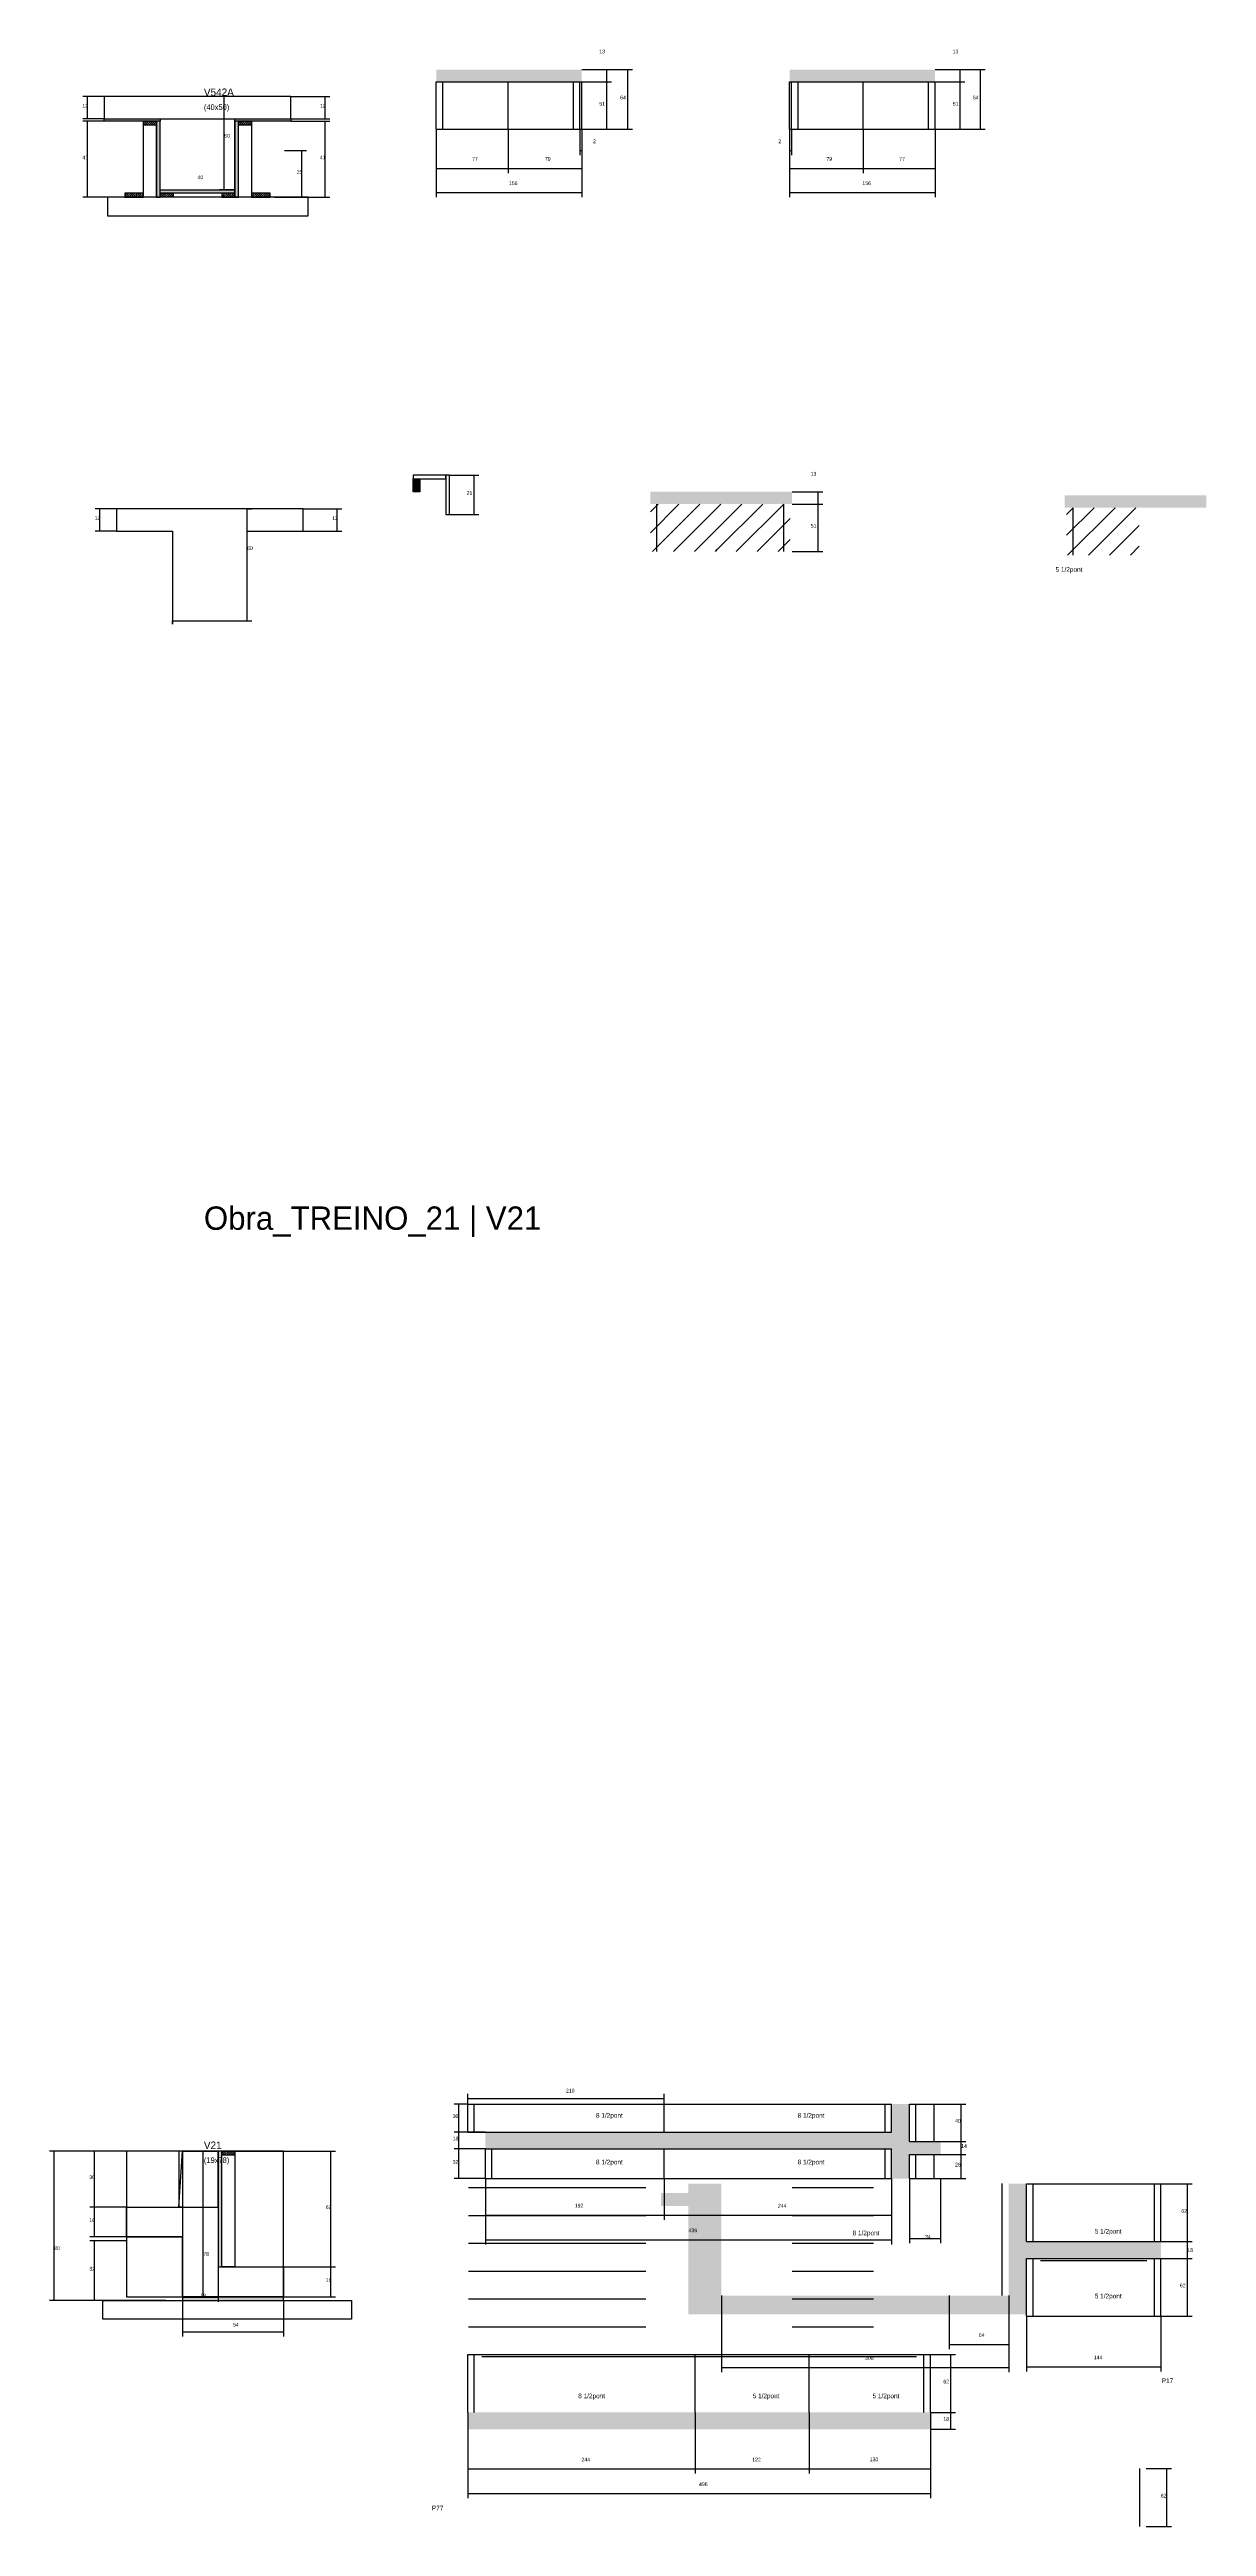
# Model space of a CAD drawing. Header units: metres. Extents: x -2848 to 22762, y -49062 to 1016.
# Drawn here: x 12635 to 13875, y -26800 to -24145 of the extents above; entities that cross this region are included whole.
import ezdxf

# ---------------------------------------------------------------- set-up
doc = ezdxf.new("R2010")
doc.units = ezdxf.units.M
for name, color, linetype in [('CONCRETO', 251, 'Continuous'), ('COTA', 4, 'Continuous'), ('Cota Seção (2x)', 4, 'Continuous'), ('Hachura', 253, 'Continuous'), ('LABEL_ID', 3, 'Continuous'), ('Madeira', 126, 'Continuous'), ('NOMENCLATURA', 7, 'Continuous'), ('Painéis', 200, 'Continuous'), ('SARR_2.2x7', 40, 'Continuous'), ('Texto Seção', 7, 'Continuous')]:
    doc.layers.add(name, color=color, linetype=linetype)

msp = doc.modelspace()

# ---------------------------------------------------------------- hatches: boundary and pattern name
at = {"layer": 'COTA'}
h = msp.add_hatch(dxfattribs=at)
h.set_pattern_fill('AR-CONC', scale=0.03)
h.paths.add_polyline_path([(13049, -24166.7), (13049, -24179.9), (13049, -24179.9), (13205.1, -24179.9), (13205.1, -24179.9), (13205.1, -24166.7), (13205.1, -24166.7), (13049, -24166.7)])
h = msp.add_hatch(dxfattribs=at)
h.set_pattern_fill('AR-CONC', scale=0.03)
h.paths.add_polyline_path([(13427.9, -24166.7), (13427.9, -24179.9), (13427.9, -24179.9), (13583.9, -24179.9), (13583.9, -24179.9), (13583.9, -24166.7), (13583.9, -24166.7), (13427.9, -24166.7)])
h = msp.add_hatch(dxfattribs=at)
h.set_pattern_fill('AR-CONC', scale=0.03)
h.paths.add_polyline_path([(13430.6, -24632.3), (13430.6, -24619.1), (13278.6, -24619.1), (13278.6, -24632.3), (13350.6, -24632.3)])
h = msp.add_hatch(dxfattribs=at)
h.set_pattern_fill('AR-CONC', scale=0.03)
h.paths.add_polyline_path([(13874.8, -24636.3), (13874.8, -24623.1), (13722.8, -24623.1), (13722.8, -24636.3), (13802.8, -24636.3)])
h = msp.add_hatch(dxfattribs=at)
h.set_pattern_fill('AR-CONC', scale=0.03)
h.paths.add_polyline_path([(13537.3, -26394.8), (13537.3, -26426.8), (13556.3, -26426.8), (13556.3, -26400.8), (13589.8, -26400.8), (13589.8, -26386.8), (13556.3, -26386.8), (13556.3, -26346.8), (13537.3, -26346.8), (13537.3, -26376.8), (13101.8, -26376.8), (13101.8, -26394.8)])
h = msp.add_hatch(dxfattribs=at)
h.set_pattern_fill('AR-CONC', scale=0.03)
h.paths.add_polyline_path([(13354.8, -26432.1), (13319.2, -26432.1), (13319.2, -26442.1), (13290.2, -26442.1), (13290.2, -26456.1), (13319.2, -26456.1), (13319.2, -26572.1), (13682, -26572.1), (13682, -26512.3), (13826, -26512.3), (13826, -26494.3), (13682, -26494.3), (13682, -26432.3), (13662.8, -26432.1), (13662.8, -26552.1), (13354.8, -26552.1)])
h = msp.add_hatch(dxfattribs=at)
h.set_pattern_fill('AR-CONC', scale=0.03)
h.paths.add_polyline_path([(13578.8, -26695.3), (13578.8, -26677.3), (13082.8, -26677.3), (13082.8, -26695.3)])
at = {"layer": 'Hachura'}
h = msp.add_hatch(color=8, dxfattribs=at)
h.dxf.hatch_style = 1
h.paths.add_polyline_path([(12693.2, -24222), (12693.2, -24219.6), (12693.2, -24219.6), (12753.2, -24219.6), (12753.2, -24219.6), (12753.2, -24222), (12753.2, -24222), (12693.2, -24222)])
h = msp.add_hatch(dxfattribs=at)
h.set_pattern_fill('ANSI31', scale=0.5)
h.paths.add_polyline_path([(12735.2, -24226.4), (12735.2, -24222), (12735.2, -24222), (12749.2, -24222), (12749.2, -24222), (12749.2, -24226.4), (12749.2, -24226.4), (12735.2, -24226.4)])
h = msp.add_hatch(color=8, dxfattribs=at)
h.dxf.hatch_style = 1
h.paths.add_polyline_path([(12753.2, -24222), (12749.2, -24222), (12749.2, -24222), (12749.2, -24303.6), (12749.2, -24303.6), (12753.2, -24303.6), (12753.2, -24303.6), (12753.2, -24222)])
h = msp.add_hatch(color=8, dxfattribs=at)
h.dxf.hatch_style = 1
h.paths.add_polyline_path([(12833.2, -24222), (12833.2, -24219.6), (12833.2, -24219.6), (12893.2, -24219.6), (12893.2, -24219.6), (12893.2, -24222), (12893.2, -24222), (12833.2, -24222)])
h = msp.add_hatch(color=8, dxfattribs=at)
h.dxf.hatch_style = 1
h.paths.add_polyline_path([(12837.2, -24222), (12833.2, -24222), (12833.2, -24222), (12833.2, -24303.6), (12833.2, -24303.6), (12837.2, -24303.6), (12837.2, -24303.6), (12837.2, -24222)])
h = msp.add_hatch(dxfattribs=at)
h.set_pattern_fill('ANSI31', scale=0.5)
h.paths.add_polyline_path([(12837.2, -24226.4), (12837.2, -24222), (12837.2, -24222), (12851.2, -24222), (12851.2, -24222), (12851.2, -24226.4), (12851.2, -24226.4), (12837.2, -24226.4)])
h = msp.add_hatch(dxfattribs=at)
h.set_pattern_fill('ANSI31', scale=0.5)
h.paths.add_polyline_path([(12735.2, -24303.6), (12735.2, -24299.2), (12735.2, -24299.2), (12715.2, -24299.2), (12715.2, -24299.2), (12715.2, -24303.6), (12715.2, -24303.6), (12735.2, -24303.6)])
h = msp.add_hatch(color=8, dxfattribs=at)
h.dxf.hatch_style = 1
h.paths.add_polyline_path([(12753.2, -24299.2), (12753.2, -24295.6), (12753.2, -24295.6), (12833.2, -24295.6), (12833.2, -24295.6), (12833.2, -24299.2), (12833.2, -24299.2), (12753.2, -24299.2)])
h = msp.add_hatch(dxfattribs=at)
h.set_pattern_fill('ANSI31', scale=0.5)
h.paths.add_polyline_path([(12753.2, -24303.6), (12753.2, -24299.2), (12753.2, -24299.2), (12767.2, -24299.2), (12767.2, -24299.2), (12767.2, -24303.6), (12767.2, -24303.6), (12753.2, -24303.6)])
h = msp.add_hatch(dxfattribs=at)
h.set_pattern_fill('ANSI31', scale=0.5)
h.paths.add_polyline_path([(12833.2, -24303.6), (12833.2, -24299.2), (12833.2, -24299.2), (12819.2, -24299.2), (12819.2, -24299.2), (12819.2, -24303.6), (12819.2, -24303.6), (12833.2, -24303.6)])
h = msp.add_hatch(dxfattribs=at)
h.set_pattern_fill('ANSI31', scale=0.5)
h.paths.add_polyline_path([(12871.2, -24303.6), (12871.2, -24299.2), (12871.2, -24299.2), (12851.2, -24299.2), (12851.2, -24299.2), (12851.2, -24303.6), (12851.2, -24303.6), (12871.2, -24303.6)])
h = msp.add_hatch(dxfattribs=at)
h.set_pattern_fill('ANSI31', scale=5)
h.paths.add_polyline_path([(13350.6, -24683.1), (13350.6, -24632.3), (13278.6, -24632.3), (13278.6, -24683.1)])
h = msp.add_hatch(dxfattribs=at)
h.set_pattern_fill('ANSI31', scale=5)
h.paths.add_polyline_path([(13428.6, -24683.1), (13428.6, -24632.3), (13350.6, -24632.3), (13350.6, -24683.1)])
h = msp.add_hatch(dxfattribs=at)
h.set_pattern_fill('ANSI31', scale=5)
h.paths.add_polyline_path([(13802.8, -24687.1), (13802.8, -24636.3), (13724.8, -24636.3), (13724.8, -24687.1)])
h = msp.add_hatch(color=8, dxfattribs=at)
h.dxf.hatch_style = 1
h.paths.add_polyline_path([(12815.2, -26521.3), (12819.2, -26521.3), (12819.2, -26397.3), (12815.2, -26397.3)])
h = msp.add_hatch(dxfattribs=at)
h.set_pattern_fill('ANSI31', scale=0.5)
h.paths.add_polyline_path([(12833.2, -26397.3), (12833.2, -26401.7), (12833.2, -26401.7), (12819.2, -26401.7), (12819.2, -26401.7), (12819.2, -26397.3), (12819.2, -26397.3), (12833.2, -26397.3)])
h = msp.add_hatch(color=8, dxfattribs=at)
h.dxf.hatch_style = 1
h.paths.add_polyline_path([(12885.2, -26557.3), (12885.2, -26553.3), (12885.2, -26553.3), (12777.2, -26553.3), (12777.2, -26553.3), (12777.2, -26557.3), (12777.2, -26557.3), (12885.2, -26557.3)])
at = {"layer": 'Madeira'}
h = msp.add_hatch(dxfattribs=at)
h.set_pattern_fill('ANSI31', scale=0.2)
h.paths.add_polyline_path([(13024.4, -24619.1), (13031.4, -24619.1), (13031.4, -24605.1), (13024.4, -24605.1)])

# ---------------------------------------------------------------- linework, layer by layer
at = {"layer": 'CONCRETO'}
for points in [[(12833.2, -24219.6), (12893.2, -24219.6), (12893.2, -24195.6), (12833.2, -24195.6), (12833.2, -24195.6), (12693.2, -24195.6), (12693.2, -24219.6)], [(12815.2, -26397.3), (12815.2, -26521.3), (12885.2, -26521.3), (12885.2, -26553.3), (12885.2, -26553.3), (12885.2, -26553.3), (12777.2, -26553.3), (12777.2, -26489.3), (12717.2, -26489.3), (12717.2, -26457.3), (12777.2, -26457.3)], [(12777.2, -26457.3), (12773.2, -26457.3), (12777.2, -26397.3), (12815.2, -26397.3)]]:
    msp.add_lwpolyline(points, dxfattribs=at)
for points in [[(12693.2, -24219.6), (12893.2, -24219.6), (12893.2, -24195.6), (12693.2, -24195.6)], [(12766.3, -24661.5), (12766.3, -24761.1), (12766.3, -24761.1), (12766.3, -24757.5), (12846.3, -24757.5), (12846.3, -24661.5), (12906.3, -24661.5), (12906.3, -24637.5), (12846.3, -24637.5), (12846.3, -24637.5), (12766.3, -24637.5), (12706.3, -24637.5), (12706.3, -24661.5)], [(12717.2, -26553.3), (12885.2, -26553.3), (12885.2, -26397.3), (12717.2, -26397.3)], [(12773.2, -26457.3), (12815.2, -26457.3), (12815.2, -26397.3), (12773.2, -26397.3)]]:
    msp.add_lwpolyline(points, close=True, dxfattribs=at)
at = {"layer": 'COTA'}
for p, q in [((13203.1, -24179.9), (13237.1, -24179.9)), ((13205.1, -24166.7), (13237.1, -24166.7)), ((13205.1, -24166.7), (13259.3, -24166.7)), ((13205.1, -24179.9), (13237.1, -24179.9)), ((13232.1, -24179.9), (13232.1, -24166.7)), ((13232.1, -24230.7), (13232.1, -24179.9)), ((13254.3, -24230.7), (13254.3, -24166.7)), ((13583.9, -24166.7), (13615.9, -24166.7)), ((13583.9, -24166.7), (13637.5, -24166.7)), ((13583.9, -24179.9), (13615.9, -24179.9)), ((13583.9, -24179.9), (13615.9, -24179.9)), ((13610.9, -24179.9), (13610.9, -24166.7)), ((13610.9, -24230.7), (13610.9, -24179.9)), ((13632.5, -24230.7), (13632.5, -24166.7)), ((12693.2, -24195.6), (12670.2, -24195.6)), ((12675.2, -24219.6), (12675.2, -24195.6)), ((12893.2, -24195.6), (12934.9, -24195.6)), ((12929.9, -24219.6), (12929.9, -24195.6)), ((12693.2, -24219.6), (12670.2, -24219.6)), ((12735.2, -24222), (12670.2, -24222)), ((12675.2, -24303.6), (12675.2, -24222)), ((12893.2, -24219.6), (12934.9, -24219.6)), ((12893.2, -24222), (12934.9, -24222)), ((12929.9, -24303.6), (12929.9, -24222)), ((13049, -24230.7), (13049, -24303.6)), ((13049, -24230.7), (13049, -24277.7)), ((13126.1, -24230.7), (13126.1, -24277.7)), ((13126.1, -24230.7), (13126.1, -24277.7)), ((13203.1, -24230.7), (13237.1, -24230.7)), ((13203.1, -24230.7), (13203.1, -24258.6)), ((13205.1, -24230.7), (13205.1, -24303.6)), ((13205.1, -24230.7), (13205.1, -24277.7)), ((13205.1, -24230.7), (13205.1, -24258.6)), ((13205.1, -24230.7), (13259.3, -24230.7)), ((13427.9, -24230.7), (13427.9, -24303.6)), ((13427.9, -24230.7), (13427.9, -24277.7)), ((13427.9, -24230.7), (13427.9, -24258.6)), ((13429.9, -24230.7), (13429.9, -24258.6)), ((13506.9, -24230.7), (13506.9, -24277.7)), ((13506.9, -24230.7), (13506.9, -24277.7)), ((13583.9, -24230.7), (13583.9, -24303.6)), ((13583.9, -24230.7), (13615.9, -24230.7)), ((13583.9, -24230.7), (13583.9, -24277.7)), ((13583.9, -24230.7), (13637.5, -24230.7)), ((12886.5, -24253.6), (12910, -24253.6)), ((12905, -24303.6), (12905, -24253.6)), ((13203.1, -24253.6), (13205.1, -24253.6)), ((13427.9, -24253.6), (13429.9, -24253.6)), ((13049, -24272.7), (13126.1, -24272.7)), ((13126.1, -24272.7), (13205.1, -24272.7)), ((13427.9, -24272.7), (13506.9, -24272.7)), ((13506.9, -24272.7), (13583.9, -24272.7)), ((12735.2, -24303.6), (12670.2, -24303.6)), ((12875.6, -24303.6), (12934.9, -24303.6)), ((12886.5, -24303.6), (12910, -24303.6)), ((13049, -24298.6), (13205.1, -24298.6)), ((13427.9, -24298.6), (13583.9, -24298.6)), ((13430.6, -24619.1), (13463.6, -24619.1)), ((13458.6, -24632.3), (13458.6, -24619.1)), ((12706.3, -24637.5), (12683.3, -24637.5)), ((12688.3, -24661.5), (12688.3, -24637.5)), ((12906.3, -24637.5), (12948, -24637.5)), ((12943, -24661.5), (12943, -24637.5)), ((13430.6, -24632.3), (13463.6, -24632.3)), ((13430.6, -24632.3), (13463.6, -24632.3)), ((13458.6, -24683.1), (13458.6, -24632.3)), ((12706.3, -24661.5), (12683.3, -24661.5)), ((12906.3, -24661.5), (12948, -24661.5)), ((13430.6, -24683.1), (13463.6, -24683.1)), ((13082.8, -26346.8), (13068.2, -26346.8)), ((13073.2, -26376.8), (13073.2, -26346.8)), ((13082.8, -26346.8), (13082.8, -26336)), ((13082.8, -26341), (13293.3, -26341)), ((13293.3, -26346.8), (13293.3, -26336)), ((13589.8, -26346.8), (13616.8, -26346.8)), ((13611.8, -26386.8), (13611.8, -26346.8)), ((13082.8, -26376.8), (13068.2, -26376.8)), ((13101.8, -26376.8), (13068.2, -26376.8)), ((13073.2, -26394.8), (13073.2, -26376.8)), ((12768.8, -26397.3), (12634.5, -26397.3)), ((12639.5, -26557.3), (12639.5, -26397.3)), ((12768.8, -26397.3), (12677.7, -26397.3)), ((12682.7, -26457.3), (12682.7, -26397.3)), ((12833.2, -26397.3), (12941.1, -26397.3)), ((12936.1, -26521.3), (12936.1, -26397.3)), ((13101.8, -26394.8), (13068.2, -26394.8)), ((13101.8, -26394.8), (13068.2, -26394.8)), ((13073.2, -26426.8), (13073.2, -26394.8)), ((13589.8, -26386.8), (13616.8, -26386.8)), ((13589.8, -26386.8), (13616.8, -26386.8)), ((13589.8, -26400.8), (13616.8, -26400.8)), ((13589.8, -26400.8), (13616.8, -26400.8)), ((13611.8, -26400.8), (13611.8, -26386.8)), ((13611.8, -26426.8), (13611.8, -26400.8)), ((13101.8, -26426.8), (13068.2, -26426.8)), ((13101.8, -26426.8), (13101.8, -26470.9)), ((13101.8, -26426.8), (13101.8, -26497.4)), ((13293.3, -26426.8), (13293.3, -26470.9)), ((13293.3, -26426.8), (13293.3, -26470.9)), ((13537.3, -26426.8), (13537.3, -26470.9)), ((13537.3, -26426.8), (13537.3, -26497.4)), ((13556.3, -26426.8), (13556.3, -26496.1)), ((13589.8, -26426.8), (13616.8, -26426.8)), ((13589.8, -26426.8), (13589.8, -26496.1)), ((13826, -26432.3), (13859.3, -26432.3)), ((13854.3, -26494.3), (13854.3, -26432.3)), ((12717.2, -26457.3), (12677.7, -26457.3)), ((12717.2, -26457.3), (12677.7, -26457.3)), ((12682.7, -26489.3), (12682.7, -26457.3)), ((12717.2, -26489.3), (12677.7, -26489.3)), ((13101.8, -26465.9), (13293.3, -26465.9)), ((13293.3, -26465.9), (13537.3, -26465.9)), ((12717.2, -26493.3), (12677.7, -26493.3)), ((12682.7, -26557.3), (12682.7, -26493.3)), ((13101.8, -26492.4), (13537.3, -26492.4)), ((13556.3, -26491.1), (13589.8, -26491.1)), ((13826, -26494.3), (13859.3, -26494.3)), ((13826, -26494.3), (13859.3, -26494.3)), ((13826, -26512.3), (13859.3, -26512.3)), ((13826, -26512.3), (13859.3, -26512.3)), ((13854.3, -26512.3), (13854.3, -26494.3)), ((13854.3, -26574.3), (13854.3, -26512.3)), ((12885.2, -26521.3), (12941.1, -26521.3)), ((12885.2, -26521.3), (12941.1, -26521.3)), ((12936.1, -26553.3), (12936.1, -26521.3)), ((12759.2, -26557.3), (12634.5, -26557.3)), ((12759.2, -26557.3), (12677.7, -26557.3)), ((12777.2, -26557.3), (12777.2, -26595.8)), ((12885.2, -26553.3), (12941.1, -26553.3)), ((12885.2, -26557.3), (12885.2, -26595.8)), ((13354.8, -26552.1), (13354.8, -26634.1)), ((13598.8, -26552.1), (13598.8, -26609.5)), ((13662.8, -26552.1), (13662.8, -26609.5)), ((13662.8, -26552.1), (13662.8, -26634.1)), ((12777.2, -26590.8), (12885.2, -26590.8)), ((13682, -26574.3), (13682, -26633.4)), ((13826, -26574.3), (13826, -26633.4)), ((13826, -26574.3), (13859.3, -26574.3)), ((13578.8, -26615.3), (13605.8, -26615.3)), ((13598.8, -26604.5), (13662.8, -26604.5)), ((13600.8, -26677.3), (13600.8, -26615.3)), ((13354.8, -26629.1), (13662.8, -26629.1)), ((13682, -26628.4), (13826, -26628.4)), ((13082.8, -26677.3), (13082.8, -26742.8)), ((13082.8, -26677.3), (13082.8, -26769.3)), ((13326.8, -26677.3), (13326.8, -26742.8)), ((13326.8, -26677.3), (13326.8, -26742.8)), ((13448.8, -26677.3), (13448.8, -26742.8)), ((13448.8, -26677.3), (13448.8, -26742.8)), ((13578.8, -26677.3), (13605.8, -26677.3)), ((13578.8, -26677.3), (13578.8, -26769.3)), ((13578.8, -26677.3), (13605.8, -26677.3)), ((13578.8, -26693.6), (13578.8, -26742.8)), ((13578.8, -26695.3), (13605.8, -26695.3)), ((13600.8, -26695.3), (13600.8, -26677.3)), ((13082.8, -26737.8), (13326.8, -26737.8)), ((13326.8, -26737.8), (13448.8, -26737.8)), ((13448.8, -26737.8), (13578.8, -26737.8)), ((13810.2, -26737.5), (13837.2, -26737.5)), ((13832.2, -26799.5), (13832.2, -26737.5)), ((13082.8, -26764.3), (13578.8, -26764.3)), ((13810.2, -26799.5), (13837.2, -26799.5))]:
    msp.add_line(p, q, dxfattribs=at)
at = {"layer": 'Cota Seção (2x)'}
for p, q in [((12833.2, -24195.6), (12816.7, -24195.6)), ((12821.7, -24295.6), (12821.7, -24195.6)), ((12753.2, -24303.6), (12753.2, -24290.6)), ((12753.2, -24295.6), (12833.2, -24295.6)), ((12833.2, -24295.6), (12816.7, -24295.6)), ((12833.2, -24303.6), (12833.2, -24290.6)), ((13063.3, -24601.5), (13094.8, -24601.5)), ((13089.8, -24643.5), (13089.8, -24601.5)), ((12846.3, -24757.5), (12846.3, -24637.5)), ((12846.3, -24637.5), (12851.3, -24637.5)), ((13063.3, -24643.5), (13094.8, -24643.5)), ((12846.3, -24757.5), (12851.3, -24757.5)), ((12777.2, -26397.3), (12804.3, -26397.3)), ((12777.2, -26397.3), (12777.2, -26558.9)), ((12799.3, -26553.3), (12799.3, -26397.3)), ((12815.2, -26397.3), (12815.2, -26558.9)), ((12777.2, -26553.3), (12804.3, -26553.3)), ((12777.2, -26553.9), (12815.2, -26553.9))]:
    msp.add_line(p, q, dxfattribs=at)
at = {"layer": 'Madeira'}
for points in [[(12735.2, -24226.4), (12735.2, -24222), (12749.2, -24222), (12749.2, -24226.4)], [(12735.2, -24222), (12749.2, -24222), (12749.2, -24303.6), (12735.2, -24303.6)], [(12837.2, -24226.4), (12837.2, -24222), (12851.2, -24222), (12851.2, -24226.4)], [(12837.2, -24222), (12851.2, -24222), (12851.2, -24303.6), (12837.2, -24303.6)], [(12696.8, -24323.6), (12911.8, -24323.6), (12911.8, -24303.6), (12696.8, -24303.6)], [(12735.2, -24303.6), (12735.2, -24299.2), (12715.2, -24299.2), (12715.2, -24303.6)], [(12753.2, -24303.6), (12753.2, -24299.2), (12767.2, -24299.2), (12767.2, -24303.6)], [(12833.2, -24303.6), (12833.2, -24299.2), (12819.2, -24299.2), (12819.2, -24303.6)], [(12871.2, -24303.6), (12871.2, -24299.2), (12851.2, -24299.2), (12851.2, -24303.6)], [(13024.4, -24605.1), (13031.4, -24605.1), (13031.4, -24619.1), (13024.4, -24619.1)], [(12833.2, -26397.3), (12833.2, -26401.7), (12819.2, -26401.7), (12819.2, -26397.3)], [(12833.2, -26521.3), (12819.2, -26521.3), (12819.2, -26397.3), (12833.2, -26397.3)], [(12958.4, -26577.3), (12691.5, -26577.3), (12691.5, -26557.3), (12958.4, -26557.3)]]:
    msp.add_lwpolyline(points, close=True, dxfattribs=at)
at = {"layer": 'Painéis'}
for p, q in [((13049, -24179.9), (13205.1, -24179.9)), ((13049, -24230.7), (13049, -24179.9)), ((13126.1, -24230.7), (13126.1, -24179.9)), ((13203.1, -24230.7), (13203.1, -24179.9)), ((13205.1, -24230.7), (13205.1, -24179.9)), ((13427.9, -24179.9), (13583.9, -24179.9)), ((13427.9, -24230.7), (13427.9, -24179.9)), ((13429.9, -24230.7), (13429.9, -24179.9)), ((13506.9, -24230.7), (13506.9, -24179.9)), ((13583.9, -24230.7), (13583.9, -24179.9)), ((12693.2, -24219.6), (12753.2, -24219.6)), ((12749.2, -24303.6), (12749.2, -24222)), ((12833.2, -24219.6), (12893.2, -24219.6)), ((12833.2, -24303.6), (12833.2, -24222)), ((13049, -24230.7), (13205.1, -24230.7)), ((13427.9, -24230.7), (13583.9, -24230.7)), ((12753.2, -24295.6), (12833.2, -24295.6)), ((12753.2, -24299.2), (12753.2, -24295.6)), ((12833.2, -24299.2), (12833.2, -24295.6)), ((13082.8, -26346.8), (13537.3, -26346.8)), ((13082.8, -26376.8), (13082.8, -26346.8)), ((13293.3, -26376.8), (13293.3, -26346.8)), ((13537.3, -26376.8), (13537.3, -26346.8)), ((13556.3, -26346.8), (13589.8, -26346.8)), ((13556.3, -26386.8), (13556.3, -26346.8)), ((13082.8, -26376.8), (13537.3, -26376.8)), ((13101.8, -26394.8), (13537.3, -26394.8)), ((13101.8, -26426.8), (13101.8, -26394.8)), ((13293.3, -26426.8), (13293.3, -26394.8)), ((13537.3, -26426.8), (13537.3, -26394.8)), ((13556.3, -26386.8), (13589.8, -26386.8)), ((13556.3, -26400.8), (13589.8, -26400.8)), ((13556.3, -26426.8), (13556.3, -26400.8)), ((13101.8, -26426.8), (13537.3, -26426.8)), ((13556.3, -26426.8), (13589.8, -26426.8)), ((13682, -26432.3), (13826, -26432.3)), ((13682, -26494.3), (13682, -26432.3)), ((13826, -26494.3), (13826, -26432.3)), ((12717.2, -26489.3), (12777.2, -26489.3)), ((13682, -26494.3), (13826, -26494.3)), ((13682, -26512.3), (13826, -26512.3)), ((13682, -26574.3), (13682, -26512.3)), ((13826, -26574.3), (13826, -26512.3)), ((12777.2, -26553.3), (12885.2, -26553.3)), ((13682, -26574.3), (13826, -26574.3)), ((13082.8, -26615.3), (13578.8, -26615.3)), ((13082.8, -26677.3), (13082.8, -26615.3)), ((13326.8, -26677.3), (13326.8, -26615.3)), ((13448.8, -26677.3), (13448.8, -26615.3)), ((13578.8, -26677.3), (13578.8, -26615.3))]:
    msp.add_line(p, q, dxfattribs=at)
for points in [[(12693.2, -24222), (12693.2, -24219.6), (12753.2, -24219.6), (12753.2, -24222)], [(12753.2, -24222), (12749.2, -24222), (12749.2, -24303.6), (12753.2, -24303.6)], [(12833.2, -24222), (12833.2, -24219.6), (12893.2, -24219.6), (12893.2, -24222)], [(12837.2, -24222), (12833.2, -24222), (12833.2, -24303.6), (12837.2, -24303.6)], [(12753.2, -24299.2), (12753.2, -24295.6), (12833.2, -24295.6), (12833.2, -24299.2)], [(13059.3, -24643.5), (13063.3, -24643.5), (13063.3, -24601.5), (13059.3, -24601.5)], [(12819.2, -26397.3), (12815.2, -26397.3), (12815.2, -26521.3), (12819.2, -26521.3)], [(12885.2, -26557.3), (12885.2, -26553.3), (12777.2, -26553.3), (12777.2, -26557.3)]]:
    msp.add_lwpolyline(points, close=True, dxfattribs=at)
msp.add_lwpolyline([(13059.3, -24601.5), (13024.4, -24601.5), (13024.4, -24605.1), (13059.3, -24605.1), (13059.3, -24601.5)], dxfattribs=at)
at = {"layer": 'SARR_2.2x7'}
for p, q in [((13056, -24230.7), (13056, -24179.9)), ((13196.1, -24230.7), (13196.1, -24179.9)), ((13436.9, -24230.7), (13436.9, -24179.9)), ((13576.9, -24230.7), (13576.9, -24179.9)), ((13285.6, -24683.1), (13285.6, -24632.3)), ((13421.6, -24683.1), (13421.6, -24632.3)), ((13731.8, -24687.1), (13731.8, -24636.3)), ((13089.8, -26376.8), (13089.8, -26346.8)), ((13530.3, -26376.8), (13530.3, -26346.8)), ((13563.3, -26386.8), (13563.3, -26346.8)), ((13582.8, -26386.8), (13582.8, -26346.8)), ((13108.8, -26426.8), (13108.8, -26394.8)), ((13530.3, -26426.8), (13530.3, -26394.8)), ((13563.3, -26426.8), (13563.3, -26400.8)), ((13582.8, -26426.8), (13582.8, -26400.8)), ((13083.8, -26436.3), (13273.8, -26436.3)), ((13430.8, -26436.3), (13517.8, -26436.3)), ((13655.8, -26552.1), (13655.8, -26432.1)), ((13689, -26494.3), (13689, -26432.3)), ((13819, -26494.3), (13819, -26432.3)), ((13083.8, -26466.1), (13273.8, -26466.1)), ((13430.8, -26466.1), (13517.8, -26466.1)), ((13083.8, -26496), (13273.8, -26496)), ((13430.8, -26496), (13517.8, -26496)), ((13689, -26574.3), (13689, -26512.3)), ((13697, -26514.5), (13811, -26514.5)), ((13819, -26574.3), (13819, -26512.3)), ((13083.8, -26525.8), (13273.8, -26525.8)), ((13430.8, -26525.8), (13517.8, -26525.8)), ((13083.8, -26555.6), (13273.8, -26555.6)), ((13430.8, -26555.6), (13517.8, -26555.6)), ((13083.8, -26585.5), (13273.8, -26585.5)), ((13430.8, -26585.5), (13517.8, -26585.5)), ((13089.8, -26677.3), (13089.8, -26615.3)), ((13097.8, -26617.5), (13326.8, -26617.5)), ((13326.8, -26617.5), (13448.8, -26617.5)), ((13448.8, -26617.5), (13563.8, -26617.5)), ((13571.8, -26677.3), (13571.8, -26615.3)), ((13803.2, -26799.5), (13803.2, -26737.5))]:
    msp.add_line(p, q, dxfattribs=at)

# ---------------------------------------------------------------- texts
at = {"layer": 'COTA'}
for s, p in [('13', (13223.8, -24149.3)), ('13', (13602.7, -24149.3)), ('12', (12669.7, -24207.6)), ('12', (12924.4, -24207.6)), ('51', (13223.9, -24205.3)), ('64', (13246.2, -24198.7)), ('51', (13602.8, -24205.3)), ('64', (13624.4, -24198.7)), ('41', (12669.7, -24262.8)), ('41', (12924.4, -24262.8)), ('2', (13217.1, -24245.6)), ('2', (13415.8, -24245.6)), ('25', (12899.5, -24278.6)), ('77', (13087.5, -24264.6)), ('156', (13127, -24290.5)), ('79', (13165.6, -24264.5)), ('79', (13467.4, -24264.5)), ('156', (13505.9, -24290.5)), ('77', (13545.4, -24264.6)), ('13', (13450.4, -24601.8)), ('12', (12682.8, -24649.5)), ('12', (12937.5, -24649.5)), ('51', (13450.5, -24657.7)), ('210', (13188.1, -26334.5)), ('30', (13066.7, -26361.8)), ('18', (13066.7, -26385.8)), ('40', (13605.3, -26366.8)), ('32', (13066.7, -26410.8)), ('26', (13605.3, -26413.8)), ('14', (13611.8, -26393.8)), ('30', (12677.2, -26427.3)), ('62', (12930.6, -26459.3)), ('192', (13197.6, -26457.7)), ('244', (13415.3, -26457.8)), ('62', (13847.8, -26463.3)), ('16', (12677.2, -26473.3)), ('436', (13319.6, -26484.2)), ('34', (13573.1, -26491.1)), ('80', (12639.5, -26503.3)), ('18', (13854.3, -26505.3)), ('32', (12677.2, -26525.3)), ('16', (12930.6, -26537.3)), ('62', (13846.2, -26543.3)), ('54', (12831.2, -26585.3)), ('64', (13630.8, -26596.4)), ('308', (13508.8, -26620.9)), ('144', (13754, -26620.3)), ('62', (13592.7, -26646.3)), ('18', (13592.7, -26686.3)), ('244', (13204.8, -26729.8)), ('122', (13387.8, -26729.8)), ('130', (13513.8, -26729.6)), ('496', (13330.8, -26756.2)), ('62', (13825.7, -26768.5))]:
    msp.add_text(s, height=4, dxfattribs=at).set_placement(p)
at = {"layer": 'Cota Seção (2x)'}
for s, p in [('50', (12821.7, -24239.6)), ('40', (12793.2, -24284.1)), ('21', (13081.7, -24622.5)), ('60', (12846.3, -24681.5)), ('78', (12799.3, -26509.6)), ('19', (12796.2, -26553.9))]:
    msp.add_text(s, height=4, dxfattribs=at).set_placement(p)
at = {"layer": 'LABEL_ID'}
msp.add_text('Obra_TREINO_21 | V21', height=25, dxfattribs=at).set_placement((12800, -25410))
at = {"layer": 'NOMENCLATURA'}
for s, p in [('5 1/2pont', (13713, -24704.9)), ('8 1/2pont', (13220.3, -26361.5)), ('8 1/2pont', (13436.5, -26361.5)), ('8 1/2pont', (13220.3, -26411.5)), ('8 1/2pont', (13436.5, -26411.5)), ('8 1/2pont', (13495.4, -26487.5)), ('5 1/2pont', (13755.1, -26485.7)), ('5 1/2pont', (13755.1, -26555.1)), ('P17', (13826.8, -26645.9)), ('8 1/2pont', (13201.3, -26662.1)), ('5 1/2pont', (13388.3, -26662.1)), ('5 1/2pont', (13516.8, -26662.1)), ('P77', (13044.4, -26782.3))]:
    msp.add_text(s, height=5, dxfattribs=at).set_placement(p)
at = {"layer": 'Texto Seção'}
for s, height, p in [('V542A', 8, (12800, -24195)), ('(40x50)', 6, (12800, -24210)), ('V21', 8, (12800, -26395)), ('(19x78)', 6, (12800, -26410))]:
    msp.add_text(s, height=height, dxfattribs=at).set_placement(p)

doc.saveas('drawing.dxf')
